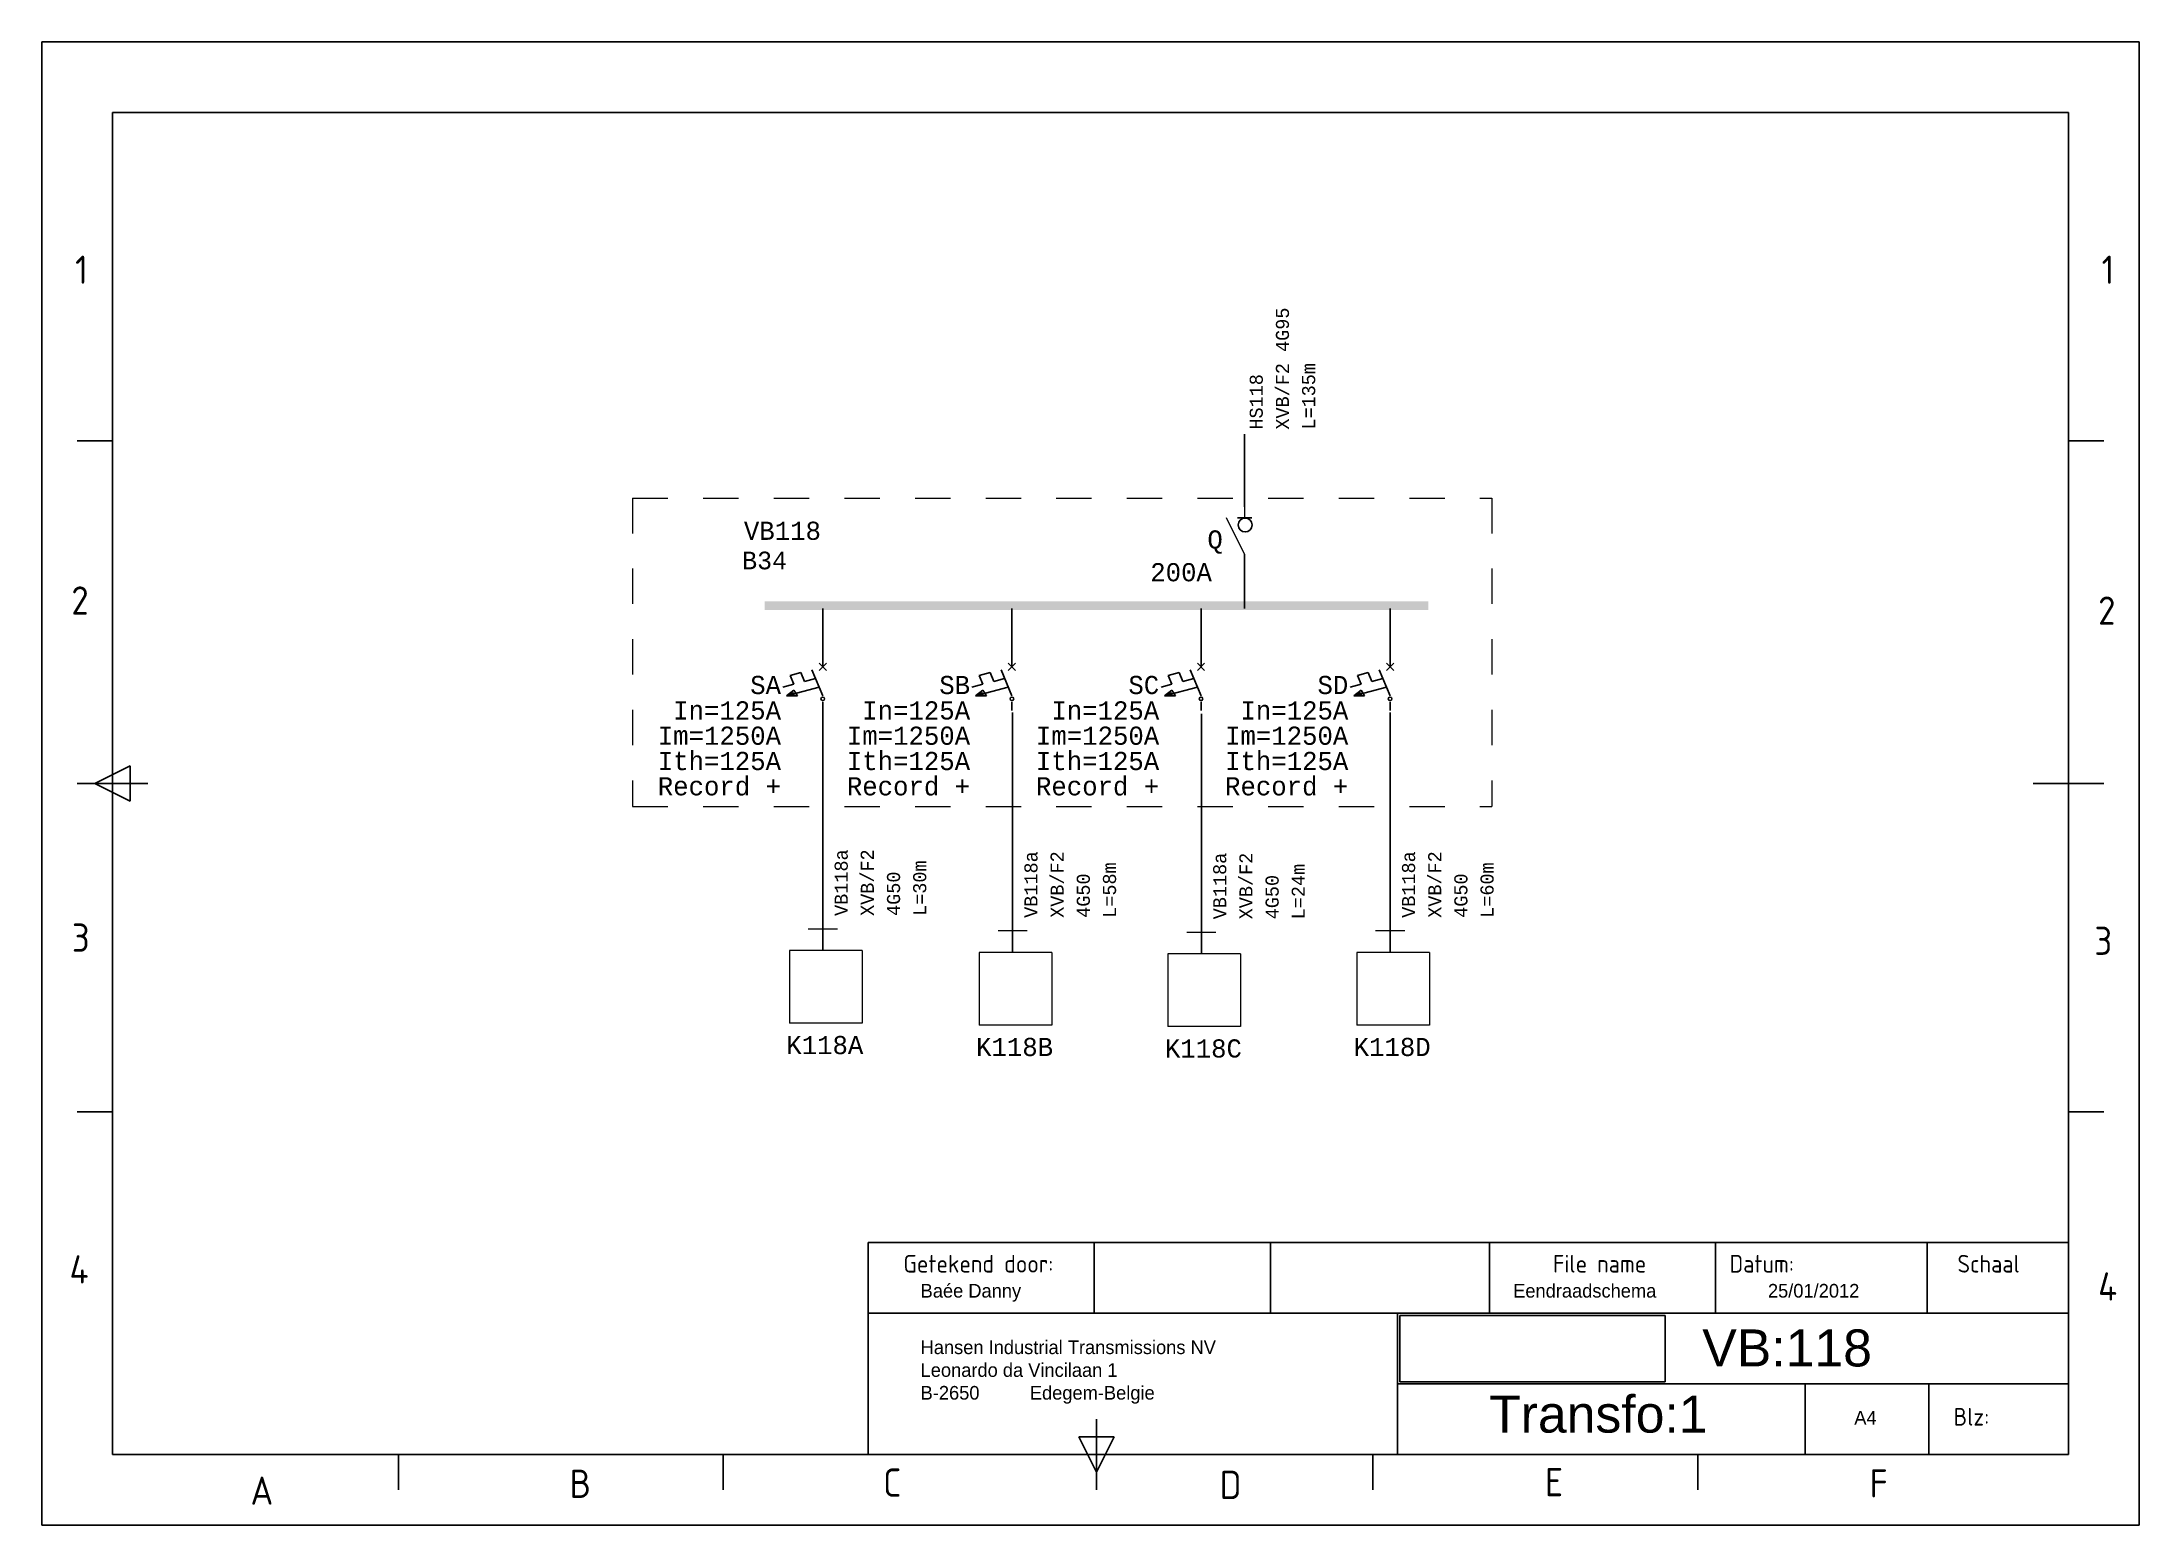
# Model space of a CAD drawing. Header units: inches. Extents: x 0 to 297, y 0 to 210.
import ezdxf
from ezdxf.enums import TextEntityAlignment as Align

# ---------------------------------------------------------------- set-up
doc = ezdxf.new("R2010")
doc.units = ezdxf.units.IN
doc.header["$MEASUREMENT"] = 0
doc.linetypes.add('EPLANLINE2', pattern=[5, 2.5, -2.5])
doc.linetypes.add('EPLANLINE7', pattern=[0])
for name, color, linetype, lineweight in [('AUTOCONNECTING', 1, 'Continuous', 25), ('EXTRA', 2, 'Continuous', 13), ('ODC', 2, 'Continuous', 13), ('SPEC_', 4, 'Continuous', 13), ('SYMBOOL', 2, 'Continuous', 25)]:
    doc.layers.add(name, color=color, linetype=linetype, lineweight=lineweight)
for name, color, linetype in [('Coördinaten', 140, 'Continuous'), ('FRAME 025', 7, 'Continuous'), ('FRAME 050', 6, 'Continuous')]:
    doc.layers.add(name, color=color, linetype=linetype)
doc.styles.add('EPLFONT', font='LUCON.TTF')
doc.styles.add('ISO Proportional', font='isocp')
picture_1 = doc.add_image_def('image1.jpg', size_in_pixel=(2362, 591))

# ---------------------------------------------------------------- blocks, each defined once
blk = doc.blocks.new('98_0_ECS-617A')
at = {"layer": 'SYMBOOL', "color": 0, "linetype": 'EPLANLINE7', "lineweight": 25, "ltscale": 4}
for p, q in [((0, 4.12), (0, 2.06)), ((-3.09, 1.236), (-4.635, 0.824)), ((-4.635, 0.824), (-4.12, -0.412)), ((-2.575, 0), (-3.09, 1.236)), ((-1.03, 0.412), (-2.575, 0)), ((-1.545, 1.648), (0, -2.06)), ((-0.515, 2.575), (0.515, 1.545)), ((0.515, 2.575), (-0.515, 1.545)), ((-4.12, -0.412), (-5.665, -0.824)), ((-0.515, -0.824), (-5.15, -2.06)), ((-5.15, -2.06), (-4.12, -1.236)), ((-5.15, -2.06), (-3.605, -2.06)), ((-4.635, -1.648), (-4.12, -1.648)), ((-3.605, -2.06), (-4.12, -1.236)), ((-4.12, -1.648), (-4.12, -2.06)), ((0, -2.884), (0, -4.12))]:
    blk.add_line(p, q, dxfattribs=at)
at = {"layer": 'SYMBOOL', "color": 0, "linetype": 'EPLANLINE7', "lineweight": 25}
blk.add_circle((0, -2.472), 0.258, dxfattribs=at)
blk = doc.blocks.new('63_3_1ENDRAAD')
at = {"layer": 'SYMBOOL', "color": 0, "linetype": 'EPLANLINE7', "lineweight": 25, "ltscale": 4}
blk.add_line((0, 4.12), (0, 1.03), dxfattribs=at)
at = {"layer": 'SYMBOOL', "color": 0, "linetype": 'EPLANLINE7', "lineweight": 13, "ltscale": 2}
for p, q in [((-4.738, 1.03), (-4.738, -9.27)), ((5.562, 1.03), (-4.738, 1.03)), ((5.562, 1.03), (5.562, -9.27)), ((5.562, -9.27), (-4.738, -9.27))]:
    blk.add_line(p, q, dxfattribs=at)
blk = doc.blocks.new('282_0_ECS-617A')
at = {"layer": 'SYMBOOL', "color": 0, "linetype": 'EPLANLINE7', "lineweight": 25, "ltscale": 4}
for p, q in [((0, 4.12), (0, 4.12)), ((-1.03, 2.575), (1.03, 2.575)), ((0, -4.12), (0, -2.575))]:
    blk.add_line(p, q, dxfattribs=at)
at = {"layer": 'SYMBOOL', "color": 0, "linetype": 'EPLANLINE7', "lineweight": 18, "ltscale": 2}
for p, q in [((0, 4.12), (0, 2.575)), ((0, -2.575), (-2.575, 2.575)), ((-2.575, 2.575), (-2.575, 2.575))]:
    blk.add_line(p, q, dxfattribs=at)
at = {"layer": 'SYMBOOL', "color": 0, "linetype": 'EPLANLINE7', "lineweight": 25}
blk.add_circle((0.07725, 1.545), 0.9785, dxfattribs=at)

msp = doc.modelspace()

# ---------------------------------------------------------------- linework, layer by layer
for p, q in [((0, 0), (0, 210)), ((0, 210), (297, 210)), ((297, 210), (297, 0)), ((200, 200), (10, 200)), ((10, 200), (287, 200)), ((10, 200), (10, 10)), ((287, 200), (287, 10)), ((117, 40), (117, 10)), ((249.72, 20), (249.72, 10)), ((267.25, 20), (267.25, 10)), ((287, 10), (10, 10)), ((297, 0), (0, 0))]:
    msp.add_line(p, q)
for points in [[(117, 40), (287, 40)], [(149, 40), (149, 30)], [(174, 40), (174, 30)], [(205, 40), (205, 30)], [(237, 40), (237, 30)], [(267, 40), (267, 30)], [(117, 30), (287, 30)], [(192, 30), (192, 10)], [(192, 20), (287, 20)]]:
    msp.add_lwpolyline(points)
at = {"layer": 'AUTOCONNECTING', "color": 1, "linetype": 'EPLANLINE7', "lineweight": 25, "ltscale": 2}
msp.add_line((170.33, 154.48), (170.33, 144.18), dxfattribs=at)
at = {"layer": 'AUTOCONNECTING', "color": 1, "linetype": 'EPLANLINE7', "lineweight": 25, "ltscale": 4}
for p, q in [((170.33, 135.94), (170.33, 129.76)), ((110.59, 129.76), (110.59, 123.58)), ((137.37, 129.76), (137.37, 123.58)), ((164.15, 129.76), (164.15, 123.58)), ((190.93, 129.76), (190.93, 123.58)), ((110.59, 115.34), (110.59, 84.44)), ((137.46, 115.07), (137.46, 84.17)), ((164.2, 114.87), (164.2, 83.97)), ((190.94, 115.07), (190.94, 84.17))]:
    msp.add_line(p, q, dxfattribs=at)
at = {"layer": 'FRAME 050', "color": 7}
for p, q in [((10, 153.5), (5, 153.5)), ((292, 153.5), (287, 153.5)), ((7.5, 105), (12.5, 107.5)), ((12.5, 107.5), (12.5, 102.5)), ((5, 105), (15, 105)), ((12.5, 102.5), (7.5, 105)), ((282, 105), (292, 105)), ((10, 58.5), (5, 58.5)), ((292, 58.5), (287, 58.5)), ((149.36, 5), (149.36, 15)), ((146.86, 12.5), (151.86, 12.5)), ((149.36, 7.5), (146.86, 12.5)), ((151.86, 12.5), (149.36, 7.5)), ((50.5, 10), (50.5, 5)), ((96.5, 10), (96.5, 5)), ((188.5, 10), (188.5, 5)), ((234.5, 10), (234.5, 5))]:
    msp.add_line(p, q, dxfattribs=at)
at = {"layer": 'SYMBOOL', "color": 2, "linetype": 'EPLANLINE2', "lineweight": 13, "ltscale": 2}
for p, q in [((83.66, 145.42), (83.66, 101.75)), ((83.66, 145.42), (205.35, 145.42)), ((205.35, 145.42), (205.35, 101.75)), ((83.66, 101.75), (205.35, 101.75))]:
    msp.add_line(p, q, dxfattribs=at)
at = {"layer": 'SYMBOOL', "color": 2, "linetype": 'EPLANLINE7', "lineweight": 13}
for p, q in [((108.53, 84.44), (112.65, 84.44)), ((135.4, 84.17), (139.52, 84.17)), ((162.14, 83.97), (166.26, 83.97)), ((188.88, 84.17), (193, 84.17))]:
    msp.add_line(p, q, dxfattribs=at)
at = {"layer": 'SYMBOOL', "color": 3, "linetype": 'EPLANLINE7', "lineweight": 13}
msp.add_solid([(102.35, 129.56), (102.35, 130.79), (196.34, 129.56), (196.34, 130.79)], dxfattribs=at)

# ---------------------------------------------------------------- block references
at = {"layer": 'SYMBOOL'}
ref = msp.add_blockref('282_0_ECS-617A', (170.33, 140.06), dxfattribs=at)
ref.add_attrib('ODC_1', 'Q', dxfattribs={"layer": 'ODC', "color": 2, "height": 2.58, "style": 'EPLFONT'}).set_placement((167.24, 138.26), align=Align.RIGHT)
ref.add_attrib('WAARDE_1', '200A', dxfattribs={"layer": 'ODC', "color": 2, "height": 2.575, "style": 'EPLFONT'}).set_placement((165.69, 133.63), align=Align.RIGHT)
ref = msp.add_blockref('98_0_ECS-617A', (110.59, 119.46), dxfattribs=at)
ref.add_attrib('ODC_1', 'SA', dxfattribs={"layer": 'ODC', "color": 2, "height": 2.575, "style": 'EPLFONT'}).set_placement((104.67, 117.66), align=Align.RIGHT)
ref.add_attrib('WAARDE_1', 'In=125A', dxfattribs={"layer": 'ODC', "color": 2, "height": 2.575, "style": 'EPLFONT'}).set_placement((104.67, 114.06), align=Align.RIGHT)
ref.add_attrib('WAARDE_2', 'Im=1250A', dxfattribs={"layer": 'ODC', "color": 2, "height": 2.575, "style": 'EPLFONT'}).set_placement((104.67, 110.48), align=Align.RIGHT)
ref.add_attrib('WAARDE_3', 'Ith=125A', dxfattribs={"layer": 'ODC', "color": 2, "height": 2.575, "style": 'EPLFONT'}).set_placement((104.67, 106.9), align=Align.RIGHT)
ref.add_attrib('EXTRA_1', 'Record +', dxfattribs={"layer": 'ODC', "color": 2, "height": 2.575, "style": 'EPLFONT'}).set_placement((104.67, 103.32), align=Align.RIGHT)
ref = msp.add_blockref('98_0_ECS-617A', (137.37, 119.46), dxfattribs=at)
ref.add_attrib('ODC_1', 'SB', dxfattribs={"layer": 'ODC', "color": 2, "height": 2.575, "style": 'EPLFONT'}).set_placement((131.45, 117.66), align=Align.RIGHT)
ref.add_attrib('WAARDE_1', 'In=125A', dxfattribs={"layer": 'ODC', "color": 2, "height": 2.575, "style": 'EPLFONT'}).set_placement((131.45, 114.06), align=Align.RIGHT)
ref.add_attrib('WAARDE_2', 'Im=1250A', dxfattribs={"layer": 'ODC', "color": 2, "height": 2.575, "style": 'EPLFONT'}).set_placement((131.45, 110.48), align=Align.RIGHT)
ref.add_attrib('WAARDE_3', 'Ith=125A', dxfattribs={"layer": 'ODC', "color": 2, "height": 2.575, "style": 'EPLFONT'}).set_placement((131.45, 106.9), align=Align.RIGHT)
ref.add_attrib('EXTRA_1', 'Record +', dxfattribs={"layer": 'ODC', "color": 2, "height": 2.575, "style": 'EPLFONT'}).set_placement((131.45, 103.32), align=Align.RIGHT)
ref = msp.add_blockref('98_0_ECS-617A', (164.15, 119.46), dxfattribs=at)
ref.add_attrib('ODC_1', 'SC', dxfattribs={"layer": 'ODC', "color": 2, "height": 2.575, "style": 'EPLFONT'}).set_placement((158.23, 117.66), align=Align.RIGHT)
ref.add_attrib('WAARDE_1', 'In=125A', dxfattribs={"layer": 'ODC', "color": 2, "height": 2.575, "style": 'EPLFONT'}).set_placement((158.23, 114.06), align=Align.RIGHT)
ref.add_attrib('WAARDE_2', 'Im=1250A', dxfattribs={"layer": 'ODC', "color": 2, "height": 2.575, "style": 'EPLFONT'}).set_placement((158.23, 110.48), align=Align.RIGHT)
ref.add_attrib('WAARDE_3', 'Ith=125A', dxfattribs={"layer": 'ODC', "color": 2, "height": 2.575, "style": 'EPLFONT'}).set_placement((158.23, 106.9), align=Align.RIGHT)
ref.add_attrib('EXTRA_1', 'Record +', dxfattribs={"layer": 'ODC', "color": 2, "height": 2.575, "style": 'EPLFONT'}).set_placement((158.23, 103.32), align=Align.RIGHT)
ref = msp.add_blockref('98_0_ECS-617A', (190.93, 119.46), dxfattribs=at)
ref.add_attrib('ODC_1', 'SD', dxfattribs={"layer": 'ODC', "color": 2, "height": 2.575, "style": 'EPLFONT'}).set_placement((185.01, 117.66), align=Align.RIGHT)
ref.add_attrib('WAARDE_1', 'In=125A', dxfattribs={"layer": 'ODC', "color": 2, "height": 2.575, "style": 'EPLFONT'}).set_placement((185.01, 114.06), align=Align.RIGHT)
ref.add_attrib('WAARDE_2', 'Im=1250A', dxfattribs={"layer": 'ODC', "color": 2, "height": 2.575, "style": 'EPLFONT'}).set_placement((185.01, 110.48), align=Align.RIGHT)
ref.add_attrib('WAARDE_3', 'Ith=125A', dxfattribs={"layer": 'ODC', "color": 2, "height": 2.575, "style": 'EPLFONT'}).set_placement((185.01, 106.9), align=Align.RIGHT)
ref.add_attrib('EXTRA_1', 'Record +', dxfattribs={"layer": 'ODC', "color": 2, "height": 2.575, "style": 'EPLFONT'}).set_placement((185.01, 103.32), align=Align.RIGHT)
ref = msp.add_blockref('63_3_1ENDRAAD', (110.59, 80.32), dxfattribs=at)
ref.add_attrib('ODC_1', 'K118A', dxfattribs={"layer": 'ODC', "color": 2, "height": 2.575, "style": 'EPLFONT'}).set_placement((110.87, 66.68), align=Align.CENTER)
ref = msp.add_blockref('63_3_1ENDRAAD', (137.46, 80.05), dxfattribs=at)
ref.add_attrib('ODC_1', 'K118B', dxfattribs={"layer": 'ODC', "color": 2, "height": 2.575, "style": 'EPLFONT'}).set_placement((137.75, 66.41), align=Align.CENTER)
ref = msp.add_blockref('63_3_1ENDRAAD', (164.2, 79.85), dxfattribs=at)
ref.add_attrib('ODC_1', 'K118C', dxfattribs={"layer": 'ODC', "color": 2, "height": 2.575, "style": 'EPLFONT'}).set_placement((164.49, 66.2), align=Align.CENTER)
ref = msp.add_blockref('63_3_1ENDRAAD', (190.94, 80.05), dxfattribs=at)
ref.add_attrib('ODC_1', 'K118D', dxfattribs={"layer": 'ODC', "color": 2, "height": 2.575, "style": 'EPLFONT'}).set_placement((191.22, 66.41), align=Align.CENTER)

# ---------------------------------------------------------------- texts
at = {"attachment_point": 1}
for s, insert, char_height, width in [('Baée Danny', (124.44, 34.14), 1.934, 160.0394), ('Eendraadschema', (208.36, 34.14), 1.9338, 160.0394), ('25/01/2012', (244.44, 34.14), 1.934, 160.0394), ('{\\fArial|b0|i0|c0|p34;VB:118}', (235.14, 27.7), 5.2447, 1513.6073), ('Hansen Industrial Transmissions NV\\PLeonardo da Vincilaan 1\\PB-2650^IEdegem-Belgie', (124.44, 26.14), 1.9338, 160.0394), ('{\\fArial|b0|i0|c0|p34;Transfo:1}', (204.95, 18.33), 5.2447, 1513.6073), ('A4', (256.67, 16.16), 1.934, 160.0394)]:
    msp.add_mtext(s, dxfattribs=dict(at, insert=insert, char_height=char_height, width=width))
at = {"layer": 'Coördinaten', "insert": (99.17, 137.83), "char_height": 2.5, "width": 10.3737, "attachment_point": 1, "style": 'EPLFONT'}
msp.add_mtext('B34', dxfattribs=at)
at = {"layer": 'EXTRA', "color": 2, "style": 'EPLFONT'}
msp.add_text('VB118', height=2.575, dxfattribs=at).set_placement((104.87, 139.5), align=Align.CENTER)
at = {"layer": 'FRAME 025', "style": 'ISO Proportional'}
for s, p in [('Getekend door:', (122.01, 37)), ('File name', (214, 37)), ('Datum:', (239, 37)), ('Schaal', (271.29, 37)), ('Blz:', (270.74, 15.33))]:
    msp.add_text(s, height=2.5, dxfattribs=at).set_placement(p, align=Align.MIDDLE_LEFT)
at = {"layer": 'FRAME 050', "color": 7, "style": 'ISO Proportional'}
for s, p in [('1', (5.6, 177.75)), ('1', (292.6, 177.75)), ('2', (5.39, 130.91)), ('2', (292.43, 129.48)), ('3', (5.5, 83.18)), ('3', (291.94, 82.73)), ('4', (5.26, 36.2)), ('4', (292.55, 33.79)), ('A', (31.15, 4.87)), ('B', (76.24, 5.85)), ('C', (120.42, 6.02)), ('D', (168.34, 5.69)), ('E', (214.14, 6.08)), ('F', (260.13, 5.9))]:
    msp.add_text(s, height=4, dxfattribs=at).set_placement(p, align=Align.MIDDLE)
at = {"layer": 'SPEC_', "color": 4, "style": 'EPLFONT'}
for s, p in [('XVB/F2 4G95', (176.61, 155.11)), ('L=135m', (180.32, 155.11)), ('HS118', (172.9, 155.11)), ('VB118a', (114.12, 86.25)), ('XVB/F2', (117.82, 86.25)), ('VB118a', (140.99, 85.98)), ('XVB/F2', (144.7, 85.98)), ('VB118a', (167.73, 85.77)), ('VB118a', (194.47, 85.98)), ('XVB/F2', (198.18, 85.98)), ('4G50', (121.53, 86.25)), ('L=30m', (125.24, 86.25)), ('4G50', (148.41, 85.98)), ('L=58m', (152.12, 85.98)), ('XVB/F2', (171.44, 85.77)), ('L=24m', (178.85, 85.77)), ('4G50', (201.88, 85.98)), ('L=60m', (205.59, 85.98)), ('4G50', (175.15, 85.77))]:
    msp.add_text(s, height=1.854, rotation=90, dxfattribs=at).set_placement(p)

# ---------------------------------------------------------------- pictures from other files: only their frames are drawn
image = msp.add_image(picture_1, insert=(192.31, 20.27), size_in_units=(37.57, 9.4))
image.dxf.flags = 7

doc.saveas('drawing.dxf')
